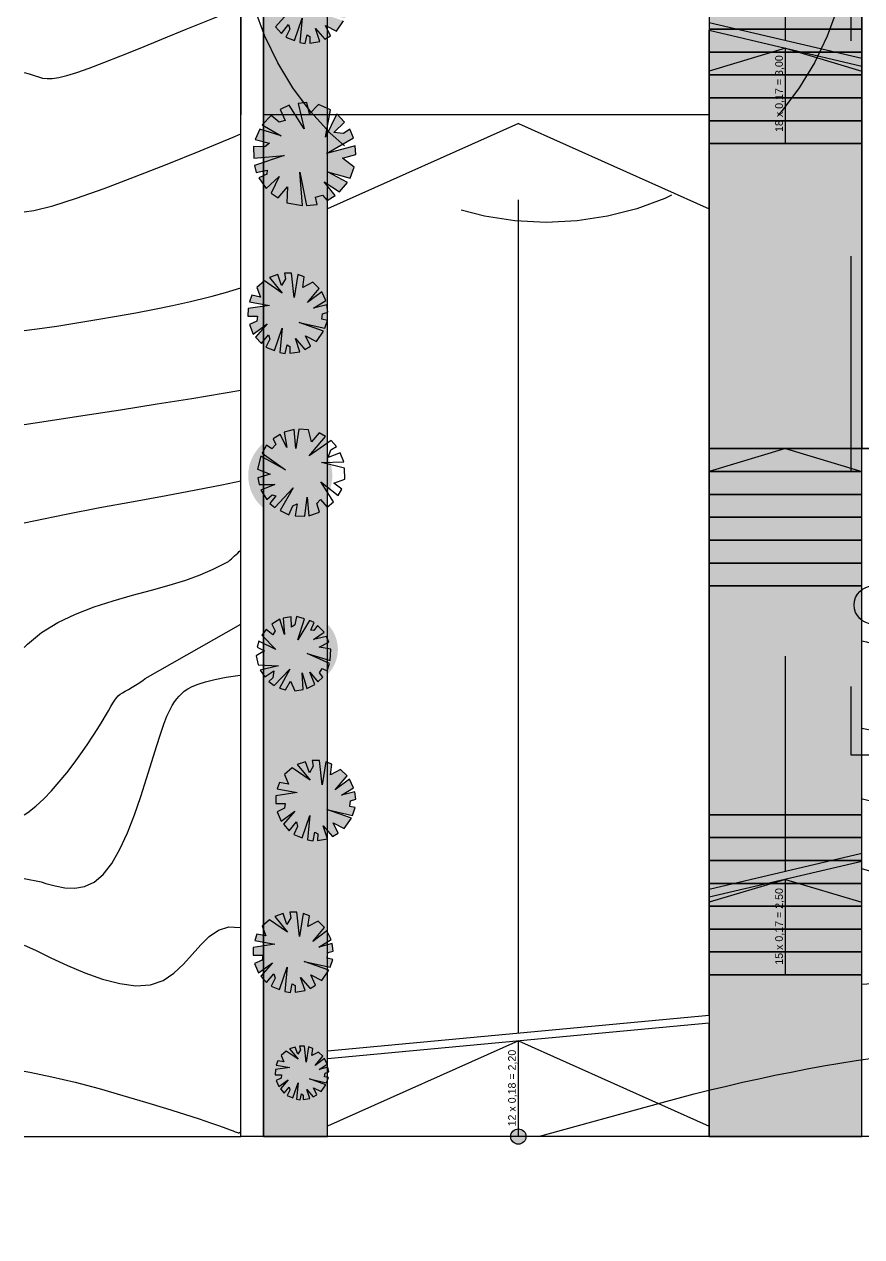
# Model space of a CAD drawing. Header units: centimetres. Extents: x -4381 to 5639, y -3920 to 4826.
# Drawn here: x 1 to 11.98, y 46.06 to 61.96 of the extents above; entities that cross this region are included whole.
import ezdxf

# ---------------------------------------------------------------- set-up
doc = ezdxf.new("R2010")
doc.units = ezdxf.units.CM
doc.header["$MEASUREMENT"] = 0
doc.linetypes.add('Dashed', pattern=[0.564444, 0.282222, -0.282222])
doc.linetypes.add('Tirets', pattern=[0.458611, 0.282222, -0.176389])
for name, color, linetype, lineweight in [('0- COURBES DE NIVEAU_Pen_No__2', 8, 'Continuous', 5), ('00-TREES_Pen_No__1', 7, 'Continuous', 5), ('0_Pen_No__1', 7, 'Continuous', 5), ('0_Pen_No__7', 7, 'Continuous', 5), ('Dalles_Pen_No__1', 7, 'Continuous', 5), ('FILES_Pen_No__2', 8, 'Continuous', 5), ('Structural - Combined_Pen_No__1', 7, 'Continuous', 5), ('Voile ha', 200, 'Continuous', 30)]:
    doc.layers.add(name, color=color, linetype=linetype, lineweight=lineweight)
for name, color, linetype, lineweight, true_color in [('00-TREES_Pen_No__169', 7, 'Continuous', 5, 0x68b353), ('00-TREES_Pen_No__183', 7, 'Continuous', 5, 0xcaedab), ('00-TREES_Pen_No__184', 7, 'Continuous', 5, 0xc5d295), ('00-TREES_Pen_No__185', 7, 'Continuous', 5, 0xbce39b), ('0_Pen_No__58', 7, 'Continuous', 5, 0xdf0000), ('Dalles_Pen_No__181', 7, 'Continuous', 5, 0xddeaa8), ('RECULS_Pen_No__58', 7, 'Continuous', 5, 0xdf0000), ('Structural - Combined_Pen_No__161', 7, 'Continuous', 5, 0x6a6a6a)]:
    doc.layers.add(name, color=color, linetype=linetype, lineweight=lineweight, true_color=true_color)
doc.layers.add('Dalles', color=7, linetype='Continuous')
doc.styles.add('GENERATED_STYLE_3', font='arial.ttf')

msp = doc.modelspace()

# ---------------------------------------------------------------- hatches: boundary and pattern name
at = {"layer": '00-TREES_Pen_No__169', "linetype": 'Continuous', "lineweight": 0, "ltscale": 10, "true_color": 0xd8ebd3}
msp.add_hatch(color=254, dxfattribs=at).paths.add_polyline_path([(4.86773, 52.30192), (4.77339, 52.30239), (4.78788, 52.22747), (4.73704, 52.1416), (4.68598, 52.28434), (4.57671, 52.24692), (4.74512, 52.04221), (4.51089, 52.20396), (4.4106, 52.11739), (4.46123, 51.99049), (4.34496, 52.01433), (4.31532, 51.92918), (4.57834, 51.88134), (4.29626, 51.83951), (4.29567, 51.73717), (4.42014, 51.7379), (4.41165, 51.67484), (4.31419, 51.62813), (4.36527, 51.50541), (4.54796, 51.63698), (4.39559, 51.46449), (4.47151, 51.37934), (4.56616, 51.49557), (4.5809, 51.43803), (4.53068, 51.33139), (4.6411, 51.28754), (4.74234, 51.58219), (4.71168, 51.2624), (4.78413, 51.24835), (4.8078, 51.36222), (4.84518, 51.34009), (4.8447, 51.2524), (4.97512, 51.27374), (4.91692, 51.44665), (5.04011, 51.30347), (5.1129, 51.34648), (5.04839, 51.48275), (5.19442, 51.40784), (5.28657, 51.54318), (4.96507, 51.65708), (5.30253, 51.57988), (5.33825, 51.68325), (5.26522, 51.69956), (5.27331, 51.7717), (5.34385, 51.79339), (5.33, 51.88986), (5.15647, 51.84539), (5.31577, 51.94492), (5.26147, 52.05783), (5.07618, 51.91831), (5.23006, 52.10124), (5.14512, 52.18384), (5.01271, 52.11512), (5.03283, 52.25436), (4.95024, 52.28537), (4.90297, 51.98337)])
at = {"layer": '00-TREES_Pen_No__183', "linetype": 'Continuous', "lineweight": 0, "ltscale": 10, "true_color": 0xd8eaa8}
for points in [[(4.50388, 58.6906), (4.40954, 58.69107), (4.42403, 58.61615), (4.37319, 58.53029), (4.32213, 58.67302), (4.21286, 58.6356), (4.38127, 58.43089), (4.14704, 58.59265), (4.04674, 58.50607), (4.09738, 58.37917), (3.98111, 58.40301), (3.95147, 58.31787), (4.21449, 58.27003), (3.93241, 58.22819), (3.93182, 58.12585), (4.05629, 58.12658), (4.0478, 58.06353), (3.95034, 58.01681), (4.00142, 57.89409), (4.18411, 58.02566), (4.03174, 57.85317), (4.10766, 57.76803), (4.20231, 57.88425), (4.21705, 57.82671), (4.16683, 57.72007), (4.27725, 57.67623), (4.37849, 57.97087), (4.34783, 57.65109), (4.42028, 57.63704), (4.44395, 57.75091), (4.48133, 57.72878), (4.48085, 57.64108), (4.61127, 57.66242), (4.55307, 57.83534), (4.67626, 57.69215), (4.74905, 57.73517), (4.68454, 57.87144), (4.83056, 57.79652), (4.92271, 57.93186), (4.60122, 58.04577), (4.93868, 57.96856), (4.9744, 58.07193), (4.90137, 58.08825), (4.90946, 58.16038), (4.98, 58.18208), (4.96615, 58.27854), (4.79261, 58.23408), (4.95192, 58.3336), (4.89762, 58.44652), (4.71233, 58.307), (4.86621, 58.48992), (4.78127, 58.57252), (4.64885, 58.50381), (4.66898, 58.64304), (4.58639, 58.67406), (4.53912, 58.37205)], [(4.57277, 50.3119), (4.47843, 50.31237), (4.49292, 50.23744), (4.44209, 50.15158), (4.39102, 50.29432), (4.28175, 50.2569), (4.45016, 50.05219), (4.21593, 50.21394), (4.11564, 50.12737), (4.16627, 50.00047), (4.05, 50.02431), (4.02036, 49.93916), (4.28338, 49.89132), (4.00131, 49.84949), (4.00071, 49.74715), (4.12518, 49.74788), (4.1167, 49.68482), (4.01923, 49.63811), (4.07031, 49.51539), (4.253, 49.64696), (4.10063, 49.47447), (4.17655, 49.38932), (4.2712, 49.50555), (4.28595, 49.44801), (4.23573, 49.34137), (4.34614, 49.29752), (4.44738, 49.59217), (4.41672, 49.27238), (4.48917, 49.25833), (4.51284, 49.3722), (4.55022, 49.35007), (4.54974, 49.26238), (4.68016, 49.28372), (4.62196, 49.45663), (4.74515, 49.31345), (4.81794, 49.35646), (4.75343, 49.49273), (4.89946, 49.41782), (4.99161, 49.55316), (4.67011, 49.66706), (5.00757, 49.58986), (5.04329, 49.69323), (4.97026, 49.70954), (4.97835, 49.78168), (5.04889, 49.80337), (5.03504, 49.89984), (4.86151, 49.85537), (5.02081, 49.9549), (4.96652, 50.06781), (4.78122, 49.92829), (4.9351, 50.11122), (4.85016, 50.19382), (4.71775, 50.1251), (4.73788, 50.26433), (4.65528, 50.29535), (4.60801, 49.99335)]]:
    msp.add_hatch(color=61, dxfattribs=at).paths.add_polyline_path(points)
at = {"layer": '00-TREES_Pen_No__183', "linetype": 'Continuous', "lineweight": 0, "ltscale": 10, "true_color": 0xceecaa}
msp.add_hatch(color=71, dxfattribs=at).paths.add_polyline_path([(4.20908, 53.57989, 1), (5.07496, 53.93682, 1)])
at = {"layer": '00-TREES_Pen_No__184', "linetype": 'Continuous', "lineweight": 0, "ltscale": 10, "true_color": 0xbede99}
for points in [[(5.31396, 60.4678), (5.26492, 60.57832), (5.18495, 60.522), (5.05785, 60.53629), (5.19786, 60.67102), (5.09667, 60.77909), (4.9459, 60.47459), (5.01185, 60.83344), (4.85791, 60.90518), (4.73618, 60.77927), (4.70292, 60.92772), (4.58781, 60.91761), (4.67016, 60.58499), (4.47296, 60.89274), (4.35301, 60.83963), (4.4193, 60.6945), (4.34113, 60.67127), (4.23528, 60.76065), (4.11867, 60.63642), (4.36853, 60.49202), (4.08677, 60.57946), (4.02715, 60.44594), (4.21278, 60.3964), (4.15327, 60.34891), (4.0022, 60.35156), (4.009, 60.19942), (4.40667, 60.23599), (4.01672, 60.1037), (4.03839, 60.01162), (4.18394, 60.04381), (4.17773, 59.98849), (4.07496, 59.94294), (4.16847, 59.8017), (4.34001, 59.96064), (4.2374, 59.74135), (4.32595, 59.67888), (4.45134, 59.82593), (4.44053, 59.61584), (4.64719, 59.57927), (4.61132, 60.01499), (4.69849, 59.57991), (4.83811, 59.59249), (4.81879, 59.68644), (4.90736, 59.71491), (4.96981, 59.64386), (5.0753, 59.71076), (4.93209, 59.89025), (5.13218, 59.75634), (5.23564, 59.87918), (4.97512, 60.02244), (5.26986, 59.93872), (5.32176, 60.08144), (5.17182, 60.20011), (5.34517, 60.24978), (5.338, 60.36264), (4.9601, 60.25913)], [(4.67157, 48.5561), (4.60863, 48.55641), (4.6183, 48.50643), (4.58438, 48.44914), (4.55031, 48.54437), (4.4774, 48.5194), (4.58977, 48.38282), (4.43349, 48.49074), (4.36657, 48.43298), (4.40035, 48.34831), (4.32278, 48.36422), (4.303, 48.30741), (4.47849, 48.27549), (4.29029, 48.24758), (4.28989, 48.17929), (4.37294, 48.17978), (4.36727, 48.13771), (4.30224, 48.10654), (4.33633, 48.02466), (4.45822, 48.11244), (4.35656, 47.99736), (4.40721, 47.94055), (4.47036, 48.01809), (4.4802, 47.9797), (4.44669, 47.90855), (4.52037, 47.8793), (4.58791, 48.07589), (4.56746, 47.86252), (4.6158, 47.85315), (4.63159, 47.92913), (4.65653, 47.91436), (4.65621, 47.85585), (4.74323, 47.87009), (4.7044, 47.98546), (4.78659, 47.88993), (4.83516, 47.91862), (4.79211, 48.00954), (4.88954, 47.95956), (4.95103, 48.04986), (4.73652, 48.12586), (4.96168, 48.07435), (4.98551, 48.14332), (4.93678, 48.1542), (4.94218, 48.20233), (4.98925, 48.21681), (4.98001, 48.28117), (4.86422, 48.2515), (4.97051, 48.31791), (4.93429, 48.39324), (4.81065, 48.30016), (4.91333, 48.42221), (4.85665, 48.47732), (4.7683, 48.43147), (4.78173, 48.52437), (4.72663, 48.54506), (4.69509, 48.34356)]]:
    msp.add_hatch(color=71, dxfattribs=at).paths.add_polyline_path(points)
at = {"layer": '00-TREES_Pen_No__185', "linetype": 'Continuous', "lineweight": 0, "ltscale": 10, "true_color": 0x8daa74}
msp.add_hatch(color=73, dxfattribs=at).paths.add_polyline_path([(4.76625, 62.75741), (4.67192, 62.75788), (4.6864, 62.68296), (4.63557, 62.59709), (4.5845, 62.73983), (4.47523, 62.70241), (4.64364, 62.4977), (4.40942, 62.65945), (4.30912, 62.57288), (4.35975, 62.44598), (4.24348, 62.46982), (4.21384, 62.38467), (4.47686, 62.33683), (4.19479, 62.295), (4.19419, 62.19266), (4.31866, 62.19339), (4.31018, 62.13033), (4.21271, 62.08362), (4.26379, 61.9609), (4.44648, 62.09247), (4.29411, 61.91998), (4.37003, 61.83483), (4.46468, 61.95106), (4.47943, 61.89352), (4.42921, 61.78688), (4.53963, 61.74303), (4.64086, 62.03768), (4.61021, 61.71789), (4.68265, 61.70384), (4.70632, 61.81771), (4.7437, 61.79558), (4.74322, 61.70789), (4.87364, 61.72923), (4.81544, 61.90214), (4.93863, 61.75896), (5.01142, 61.80197), (4.94691, 61.93824), (5.09294, 61.86333), (5.18509, 61.99867), (4.86359, 62.11257), (5.20105, 62.03537), (5.23677, 62.13874), (5.16374, 62.15505), (5.17183, 62.22719), (5.24237, 62.24888), (5.22852, 62.34535), (5.05499, 62.30088), (5.2143, 62.40041), (5.16, 62.51332), (4.9747, 62.3738), (5.12858, 62.55673), (5.04364, 62.63933), (4.91123, 62.57061), (4.93136, 62.70985), (4.84876, 62.74086), (4.80149, 62.43886)])
at = {"layer": '00-TREES_Pen_No__185', "linetype": 'Continuous', "lineweight": 0, "ltscale": 10, "true_color": 0xcce9b3}
msp.add_hatch(color=254, dxfattribs=at).paths.add_polyline_path([(5.02821, 56.13882, 1), (3.94416, 55.93421, 1)])
at = {"layer": 'Dalles', "linetype": 'Continuous', "lineweight": 5, "ltscale": 10}
for points in [[(11.97512, 62.19063), (9.97512, 62.19063), (9.97512, 61.89063), (11.97512, 61.89063)], [(11.97512, 61.89063), (9.97512, 61.89063), (9.97512, 61.59063), (11.97512, 61.59063)], [(11.97512, 61.59063), (9.97512, 61.59063), (9.97512, 61.29063), (11.97512, 61.29063)], [(11.97512, 61.29063), (9.97512, 61.29063), (9.97512, 60.99063), (11.97512, 60.99063)], [(11.97512, 60.99063), (9.97512, 60.99063), (9.97512, 60.69063), (11.97512, 60.69063)], [(11.97512, 60.69063), (9.97512, 60.69063), (9.97512, 60.39063), (11.97512, 60.39063)], [(11.97512, 60.39063), (9.97512, 60.39063), (9.97512, 56.39063), (11.97512, 56.39063)], [(11.97512, 56.39063), (9.97512, 56.39063), (9.97512, 56.09063), (11.97512, 56.09063)], [(11.97512, 56.09063), (9.97512, 56.09063), (9.97512, 55.79063), (11.97512, 55.79063)], [(11.97512, 55.79063), (9.97512, 55.79063), (9.97512, 55.49063), (11.97512, 55.49063)], [(11.97512, 55.49063), (9.97512, 55.49063), (9.97512, 55.19063), (11.97512, 55.19063)], [(11.97512, 55.19063), (9.97512, 55.19063), (9.97512, 54.89063), (11.97512, 54.89063)], [(11.97512, 54.89063), (9.97512, 54.89063), (9.97512, 54.59063), (11.97512, 54.59063)], [(11.97512, 54.59063), (9.97512, 54.59063), (9.97512, 51.59063), (11.97512, 51.59063)], [(11.97512, 51.59063), (9.97512, 51.59063), (9.97512, 51.29063), (11.97512, 51.29063)], [(11.97512, 51.29063), (9.97512, 51.29063), (9.97512, 50.99063), (11.97512, 50.99063)], [(11.97512, 50.99063), (9.97512, 50.99063), (9.97512, 50.69063), (11.97512, 50.69063)], [(11.97512, 50.69063), (9.97512, 50.69063), (9.97512, 50.39063), (11.97512, 50.39063)], [(11.97512, 50.39063), (9.97512, 50.39063), (9.97512, 50.09063), (11.97512, 50.09063)], [(11.97512, 50.09063), (9.97512, 50.09063), (9.97512, 49.79063), (11.97512, 49.79063)], [(11.97512, 49.79063), (9.97512, 49.79063), (9.97512, 49.49063), (11.97512, 49.49063)], [(11.97512, 49.49063), (9.97512, 49.49063), (9.97512, 47.36962), (11.97512, 47.36962)]]:
    msp.add_hatch(color=8, dxfattribs=at).paths.add_polyline_path(points)
at = {"layer": 'Dalles_Pen_No__181', "linetype": 'Continuous', "lineweight": 0, "ltscale": 10, "true_color": 0x6e7554}
msp.add_hatch(color=67, dxfattribs=at).paths.add_polyline_path([(4.97512, 65.49063), (4.13512, 65.49063), (4.13512, 47.36962), (4.97512, 47.36962)])
at = {"layer": 'Structural - Combined_Pen_No__161', "linetype": 'Continuous', "ltscale": 10}
msp.add_hatch(color=256, dxfattribs=at).paths.add_polyline_path([(7.47512, 47.46962, 1), (7.47512, 47.26962, 1)])

# ---------------------------------------------------------------- linework, layer by layer
at = {"layer": '0- COURBES DE NIVEAU_Pen_No__2', "linetype": 'Continuous', "ltscale": 10, "flags": 128}
for points in [[(1, 61.3217), (1.06256, 61.30555), (1.12832, 61.28446), (1.18556, 61.26536), (1.24039, 61.25061), (1.29889, 61.24257), (1.36715, 61.24358), (1.45126, 61.256), (1.55732, 61.28219), (1.69052, 61.32402), (1.85249, 61.38154), (2.04397, 61.45432), (2.26569, 61.54194), (2.51841, 61.64395), (2.80284, 61.75994), (3.11973, 61.88948), (3.46981, 62.03213), (3.83818, 62.18126)], [(1, 59.49616), (1.12372, 59.5151), (1.37235, 59.5767), (1.68294, 59.67404), (2.04554, 59.80203), (2.44622, 59.95346), (2.87108, 60.1211), (3.30621, 60.29772), (3.73767, 60.4761), (3.83821, 60.5181)], [(1, 57.93963), (1.17066, 57.96162), (1.42519, 57.99848), (1.68711, 58.03956), (1.95083, 58.08337), (2.21076, 58.1284), (2.46249, 58.17363), (2.7065, 58.21982), (2.94443, 58.26821), (3.17797, 58.32004), (3.40877, 58.37655), (3.4606, 58.39063)], [(3.4606, 58.39063), (3.63849, 58.43896), (3.83824, 58.49928)], [(1, 56.70683), (1.28815, 56.75019), (1.76941, 56.82421), (2.25913, 56.90086), (2.73994, 56.97727), (3.19443, 57.05056), (3.60521, 57.11787), (3.83825, 57.15693)], [(1, 55.41634), (1.12622, 55.44506), (1.55012, 55.53236), (1.9914, 55.6174), (2.43306, 55.69921), (2.85811, 55.77683), (3.24953, 55.84929), (3.59034, 55.91565), (3.83827, 55.96881)], [(1, 51.58951), (1.04686, 51.61915), (1.15257, 51.70198), (1.25556, 51.79708), (1.35811, 51.90391), (1.45957, 52.01976), (1.5585, 52.14139), (1.65351, 52.26555), (1.74316, 52.38902), (1.82605, 52.50854), (1.90076, 52.62088), (1.96587, 52.72279), (2.02047, 52.81177), (2.0657, 52.88824), (2.1032, 52.95333), (2.13461, 53.00821), (2.16159, 53.05402), (2.18576, 53.09191), (2.20879, 53.12303), (2.2323, 53.14852), (2.25796, 53.16979), (2.28746, 53.18925), (2.32248, 53.20956), (2.36474, 53.23338), (2.41592, 53.26337), (2.47773, 53.3022), (2.55187, 53.35252), (2.58249, 53.37492), (3.8383, 54.09043)], [(1.21957, 50.70844), (1.28192, 50.68991), (1.40566, 50.65676), (1.53288, 50.63372), (1.66146, 50.62894), (1.78927, 50.65055), (1.9142, 50.70672), (2.03411, 50.80558), (2.14721, 50.95211), (2.25309, 51.13857), (2.35164, 51.35403), (2.44276, 51.58759), (2.52635, 51.82832), (2.60234, 52.06531), (2.67061, 52.28764), (2.73107, 52.4844), (2.78383, 52.64724), (2.82985, 52.77811), (2.87027, 52.88151), (2.90624, 52.96196), (2.93893, 53.02397), (2.96948, 53.07205), (2.99906, 53.11073), (3.0288, 53.14451), (3.06034, 53.17714), (3.09711, 53.20938), (3.14304, 53.2412), (3.20203, 53.27258), (3.27801, 53.30351), (3.37487, 53.33397), (3.49655, 53.36394), (3.64694, 53.3934), (3.82738, 53.42209), (3.83831, 53.42353)], [(1, 50.75192), (1.21957, 50.70844)], [(1, 49.88178), (1.14517, 49.81275), (1.34656, 49.71591), (1.56565, 49.61485), (1.79469, 49.5185), (2.02592, 49.43581), (2.25159, 49.37571), (2.46395, 49.34714), (2.65524, 49.35904), (2.82001, 49.41672), (2.96206, 49.51088), (3.08749, 49.62861), (3.20241, 49.75699), (3.3129, 49.8831), (3.42508, 49.99401), (3.54505, 50.07681), (3.67891, 50.11856), (3.83129, 50.11033), (3.83836, 50.10819)], [(1, 48.22602), (1.07472, 48.21419), (1.36073, 48.15497), (1.66633, 48.08155), (1.98041, 47.99857), (2.29185, 47.91065), (2.58954, 47.82241), (2.86235, 47.73848), (3.09917, 47.66348), (3.29165, 47.60103), (3.44251, 47.55074), (3.55724, 47.51123), (3.64134, 47.48109), (3.70029, 47.45894), (3.73958, 47.44338), (3.76472, 47.43302), (3.78118, 47.42648), (3.79362, 47.42251), (3.80332, 47.42052), (3.81074, 47.42009), (3.81632, 47.42076), (3.8205, 47.42212), (3.82373, 47.42372), (3.82647, 47.42513), (3.82915, 47.42592), (3.83298, 47.42602), (3.8384, 47.42652)]]:
    msp.add_lwpolyline(points, dxfattribs=at)
for points in [[(11.97512, 53.87078), (12.03574, 53.85773), (12.29762, 53.77941), (12.55715, 53.67062), (12.81398, 53.5354), (13.0679, 53.38104), (13.31868, 53.21479), (13.56612, 53.04393), (13.81001, 52.87573), (14.05013, 52.71746), (14.28626, 52.57639), (14.42559, 52.50553, 0.07262499), (16.63296, 52.0759, 0.18427111), (28.72622, 55.43402)], [(1, 53.78528), (1.04124, 53.8271), (1.22736, 53.97922), (1.43833, 54.10985), (1.66968, 54.22064), (1.9148, 54.31511), (2.16706, 54.39679), (2.41985, 54.46923), (2.66654, 54.53594), (2.90053, 54.60046), (3.11519, 54.66633), (3.3057, 54.73618), (3.47444, 54.80917), (3.62558, 54.88354), (3.67515, 54.91018, -0.00154288), (3.83829, 55.05909)], [(11.97512, 52.72506), (12.0874, 52.70561), (12.37923, 52.62443), (12.64307, 52.52434), (12.88571, 52.41103), (13.11394, 52.29019), (13.33455, 52.1675), (13.55433, 52.04867), (13.70271, 51.97682, 0.0804219), (15.01939, 51.63218, 0.17045079), (28.55097, 54.31086)], [(7.73983, 47.36962), (9.36129, 47.8165, -0.07609027), (16.21922, 48.63377, 0.12023297), (28.94237, 51.33132), (29.21712, 51.33955), (29.50239, 51.35251), (29.77106, 51.36931), (30.02349, 51.38951), (30.26005, 51.41267), (30.48112, 51.43834), (30.68705, 51.46608), (30.87823, 51.49546), (31.05501, 51.52603), (44.78222, 54.16275)], [(11.97512, 51.79813), (11.98358, 51.79686), (12.17492, 51.74888), (12.3516, 51.68815), (12.52102, 51.61777), (12.69057, 51.54087), (12.86763, 51.46059), (12.94977, 51.42612, 0.19568112), (28.53934, 53.49586)], [(11.97512, 50.88471), (12.00203, 50.87817), (12.07832, 50.85475), (12.14052, 50.83423, 0.18488849), (28.6121, 52.75515)], [(11.97512, 49.3675, -0.03085205), (16.21155, 49.41059, 0.14304357), (28.76033, 52.03902)]]:
    msp.add_lwpolyline(points, format="xyb", dxfattribs=at)
at = {"layer": '00-TREES_Pen_No__1', "linetype": 'Continuous', "ltscale": 10}
for p, q in [((4.44648, 62.09247), (4.29411, 61.91998)), ((4.53963, 61.74303), (4.64086, 62.03768)), ((4.64086, 62.03768), (4.61021, 61.71789)), ((4.29411, 61.91998), (4.37003, 61.83483)), ((4.37003, 61.83483), (4.46468, 61.95106)), ((4.47943, 61.89352), (4.42921, 61.78688)), ((4.46468, 61.95106), (4.47943, 61.89352)), ((4.87364, 61.72923), (4.81545, 61.90214)), ((4.81545, 61.90214), (4.93863, 61.75896)), ((5.01142, 61.80197), (4.94691, 61.93824)), ((4.94691, 61.93824), (5.09294, 61.86333)), ((5.09294, 61.86333), (5.18509, 61.99867)), ((4.42921, 61.78688), (4.53963, 61.74303)), ((4.61021, 61.71789), (4.68265, 61.70384)), ((4.68265, 61.70384), (4.70632, 61.81771)), ((4.70632, 61.81771), (4.7437, 61.79558)), ((4.7437, 61.79558), (4.74322, 61.70789)), ((4.74322, 61.70789), (4.87364, 61.72923)), ((4.93863, 61.75896), (5.01142, 61.80197)), ((4.70292, 60.92772), (4.58781, 60.91761)), ((4.58781, 60.91761), (4.67016, 60.58498)), ((4.73618, 60.77927), (4.70292, 60.92772)), ((4.85791, 60.90518), (4.73618, 60.77927)), ((5.01185, 60.83344), (4.85791, 60.90518)), ((4.23528, 60.76065), (4.11867, 60.63642)), ((4.34113, 60.67127), (4.23528, 60.76065)), ((4.47296, 60.89274), (4.35301, 60.83962)), ((4.35301, 60.83962), (4.4193, 60.6945)), ((4.67016, 60.58498), (4.47296, 60.89274)), ((4.9459, 60.47459), (5.01185, 60.83344)), ((5.09667, 60.77909), (4.9459, 60.47459)), ((5.19786, 60.67102), (5.09667, 60.77909)), ((4.08677, 60.57946), (4.02715, 60.44594)), ((4.36853, 60.49202), (4.08677, 60.57946)), ((4.11867, 60.63642), (4.36853, 60.49202)), ((4.4193, 60.6945), (4.34113, 60.67127)), ((5.05785, 60.53629), (5.19786, 60.67102)), ((5.26492, 60.57832), (5.18495, 60.522)), ((5.31396, 60.4678), (5.26492, 60.57832)), ((4.02715, 60.44594), (4.21278, 60.3964)), ((4.9601, 60.25913), (5.31396, 60.4678)), ((5.18495, 60.522), (5.05785, 60.53629)), ((4.15327, 60.34891), (4.0022, 60.35156)), ((4.0022, 60.35156), (4.009, 60.19942)), ((4.21278, 60.3964), (4.15327, 60.34891)), ((5.338, 60.36264), (4.9601, 60.25913)), ((5.34517, 60.24978), (5.338, 60.36264)), ((4.009, 60.19942), (4.40667, 60.23599)), ((4.40667, 60.23599), (4.01672, 60.1037)), ((4.01672, 60.1037), (4.03839, 60.01162)), ((5.17182, 60.20011), (5.34517, 60.24978)), ((5.32176, 60.08144), (5.17182, 60.20011)), ((4.03839, 60.01162), (4.18394, 60.04381)), ((4.17773, 59.98849), (4.07496, 59.94294)), ((4.07496, 59.94294), (4.16847, 59.8017)), ((4.16847, 59.8017), (4.34001, 59.96064)), ((4.18394, 60.04381), (4.17773, 59.98849)), ((4.34001, 59.96064), (4.2374, 59.74135)), ((4.64719, 59.57927), (4.61132, 60.01499)), ((4.61132, 60.01499), (4.69849, 59.57991)), ((5.23564, 59.87918), (4.97512, 60.02244)), ((4.97512, 60.02244), (5.26986, 59.93872)), ((5.26986, 59.93872), (5.32176, 60.08144)), ((4.32595, 59.67888), (4.45134, 59.82593)), ((4.45134, 59.82593), (4.44053, 59.61584)), ((5.0753, 59.71076), (4.93209, 59.89025)), ((4.93209, 59.89025), (5.13218, 59.75634)), ((5.13218, 59.75634), (5.23564, 59.87918)), ((4.2374, 59.74135), (4.32595, 59.67888)), ((4.81879, 59.68644), (4.90736, 59.71491)), ((4.83811, 59.59249), (4.81879, 59.68644)), ((4.90736, 59.71491), (4.96981, 59.64386)), ((4.96981, 59.64386), (5.0753, 59.71076)), ((4.44053, 59.61584), (4.64719, 59.57927)), ((4.69849, 59.57991), (4.83811, 59.59249)), ((4.32212, 58.67302), (4.21286, 58.6356)), ((4.37319, 58.53029), (4.32212, 58.67302)), ((4.50388, 58.6906), (4.40954, 58.69107)), ((4.40954, 58.69107), (4.42403, 58.61615)), ((4.53912, 58.37205), (4.50388, 58.6906)), ((4.58639, 58.67406), (4.53912, 58.37205)), ((4.66898, 58.64304), (4.58639, 58.67406)), ((4.14704, 58.59265), (4.04674, 58.50607)), ((4.38127, 58.43089), (4.14704, 58.59265)), ((4.21286, 58.6356), (4.38127, 58.43089)), ((4.42403, 58.61615), (4.37319, 58.53029)), ((4.64885, 58.50381), (4.66898, 58.64304)), ((4.78127, 58.57252), (4.64885, 58.50381)), ((4.86621, 58.48992), (4.78127, 58.57252)), ((3.98111, 58.40301), (3.95147, 58.31787)), ((4.09738, 58.37917), (3.98111, 58.40301)), ((4.04674, 58.50607), (4.09738, 58.37917)), ((4.71233, 58.307), (4.86621, 58.48992)), ((4.89762, 58.44652), (4.71233, 58.307)), ((4.95192, 58.3336), (4.89762, 58.44652)), ((3.93241, 58.22819), (3.93182, 58.12585)), ((4.21449, 58.27003), (3.93241, 58.22819)), ((3.95147, 58.31787), (4.21449, 58.27003)), ((4.79261, 58.23408), (4.95192, 58.3336)), ((4.96615, 58.27854), (4.79261, 58.23408)), ((4.98, 58.18208), (4.96615, 58.27854)), ((3.93182, 58.12585), (4.05629, 58.12658)), ((4.0478, 58.06353), (3.95034, 58.01681)), ((4.05629, 58.12658), (4.0478, 58.06353)), ((4.92271, 57.93186), (4.60122, 58.04577)), ((4.60122, 58.04577), (4.93868, 57.96856)), ((4.90137, 58.08825), (4.90946, 58.16038)), ((4.9744, 58.07193), (4.90137, 58.08825)), ((4.90946, 58.16038), (4.98, 58.18208)), ((4.93868, 57.96856), (4.9744, 58.07193)), ((3.95034, 58.01681), (4.00142, 57.89409)), ((4.00142, 57.89409), (4.18411, 58.02566)), ((4.18411, 58.02566), (4.03174, 57.85317)), ((4.10766, 57.76803), (4.20231, 57.88425)), ((4.20231, 57.88425), (4.21705, 57.82671)), ((4.27725, 57.67623), (4.37849, 57.97087)), ((4.37849, 57.97087), (4.34783, 57.65109)), ((4.83056, 57.79652), (4.92271, 57.93186)), ((4.03174, 57.85317), (4.10766, 57.76803)), ((4.21705, 57.82671), (4.16683, 57.72007)), ((4.16683, 57.72007), (4.27725, 57.67623)), ((4.42028, 57.63704), (4.44395, 57.75091)), ((4.44395, 57.75091), (4.48133, 57.72878)), ((4.48133, 57.72878), (4.48085, 57.64108)), ((4.61127, 57.66242), (4.55307, 57.83534)), ((4.55307, 57.83534), (4.67626, 57.69215)), ((4.67626, 57.69215), (4.74905, 57.73517)), ((4.74905, 57.73517), (4.68454, 57.87144)), ((4.68454, 57.87144), (4.83056, 57.79652)), ((4.34783, 57.65109), (4.42028, 57.63704)), ((4.48085, 57.64108), (4.61127, 57.66242)), ((4.51089, 52.20396), (4.4106, 52.11739)), ((4.74512, 52.04221), (4.51089, 52.20396)), ((4.68598, 52.28434), (4.57671, 52.24692)), ((4.57671, 52.24692), (4.74512, 52.04221)), ((4.73704, 52.1416), (4.68598, 52.28434)), ((4.78788, 52.22747), (4.73704, 52.1416)), ((4.86773, 52.30192), (4.77339, 52.30239)), ((4.77339, 52.30239), (4.78788, 52.22747)), ((4.90297, 51.98337), (4.86773, 52.30192)), ((4.95024, 52.28537), (4.90297, 51.98337)), ((5.03283, 52.25436), (4.95024, 52.28537)), ((5.01271, 52.11512), (5.03283, 52.25436)), ((5.14512, 52.18384), (5.01271, 52.11512)), ((5.23006, 52.10124), (5.14512, 52.18384)), ((4.34496, 52.01433), (4.31532, 51.92918)), ((4.46123, 51.99049), (4.34496, 52.01433)), ((4.4106, 52.11739), (4.46123, 51.99049)), ((5.07618, 51.91831), (5.23006, 52.10124)), ((5.26147, 52.05783), (5.07618, 51.91831)), ((5.31577, 51.94492), (5.26147, 52.05783)), ((4.29626, 51.83951), (4.29567, 51.73717)), ((4.57834, 51.88134), (4.29626, 51.83951)), ((4.31532, 51.92918), (4.57834, 51.88134)), ((5.15647, 51.84539), (5.31577, 51.94492)), ((5.33, 51.88986), (5.15647, 51.84539)), ((5.34385, 51.79339), (5.33, 51.88986)), ((4.29567, 51.73717), (4.42014, 51.7379)), ((4.41165, 51.67484), (4.31419, 51.62813)), ((4.42014, 51.7379), (4.41165, 51.67484)), ((5.26522, 51.69957), (5.27331, 51.7717)), ((5.33825, 51.68325), (5.26522, 51.69957)), ((5.27331, 51.7717), (5.34385, 51.79339)), ((5.30253, 51.57988), (5.33825, 51.68325)), ((4.31419, 51.62813), (4.36527, 51.50541)), ((4.36527, 51.50541), (4.54796, 51.63698)), ((4.54796, 51.63698), (4.39559, 51.46449)), ((4.6411, 51.28754), (4.74234, 51.58219)), ((4.74234, 51.58219), (4.71168, 51.2624)), ((5.28657, 51.54318), (4.96507, 51.65708)), ((4.96507, 51.65708), (5.30253, 51.57988)), ((5.19442, 51.40784), (5.28657, 51.54318)), ((4.39559, 51.46449), (4.47151, 51.37934)), ((4.47151, 51.37934), (4.56616, 51.49557)), ((4.5809, 51.43803), (4.53068, 51.33139)), ((4.56616, 51.49557), (4.5809, 51.43803)), ((4.78413, 51.24835), (4.8078, 51.36222)), ((4.8078, 51.36222), (4.84518, 51.34009)), ((4.97512, 51.27374), (4.91692, 51.44665)), ((4.91692, 51.44665), (5.04011, 51.30347)), ((5.1129, 51.34648), (5.04839, 51.48275)), ((5.04839, 51.48275), (5.19442, 51.40784)), ((4.53068, 51.33139), (4.6411, 51.28754)), ((4.71168, 51.2624), (4.78413, 51.24835)), ((4.84518, 51.34009), (4.8447, 51.2524)), ((4.8447, 51.2524), (4.97512, 51.27374)), ((5.04011, 51.30347), (5.1129, 51.34648)), ((4.39102, 50.29432), (4.28175, 50.2569)), ((4.28175, 50.2569), (4.45016, 50.05219)), ((4.44209, 50.15158), (4.39102, 50.29432)), ((4.57277, 50.3119), (4.47844, 50.31237)), ((4.47844, 50.31237), (4.49292, 50.23744)), ((4.60801, 49.99335), (4.57277, 50.3119)), ((4.65528, 50.29535), (4.60801, 49.99335)), ((4.73788, 50.26433), (4.65528, 50.29535)), ((4.71775, 50.1251), (4.73788, 50.26433)), ((4.21593, 50.21394), (4.11564, 50.12737)), ((4.11564, 50.12737), (4.16627, 50.00047)), ((4.45016, 50.05219), (4.21593, 50.21394)), ((4.49292, 50.23744), (4.44209, 50.15158)), ((4.85016, 50.19382), (4.71775, 50.1251)), ((4.78122, 49.92829), (4.9351, 50.11122)), ((4.9351, 50.11122), (4.85016, 50.19382)), ((4.05, 50.02431), (4.02036, 49.93916)), ((4.02036, 49.93916), (4.28338, 49.89132)), ((4.16627, 50.00047), (4.05, 50.02431)), ((4.96652, 50.06781), (4.78122, 49.92829)), ((4.86151, 49.85537), (5.02081, 49.9549)), ((5.02081, 49.9549), (4.96652, 50.06781)), ((4.00131, 49.84949), (4.00071, 49.74715)), ((4.28338, 49.89132), (4.00131, 49.84949)), ((5.03504, 49.89984), (4.86151, 49.85537)), ((4.97026, 49.70954), (4.97835, 49.78168)), ((4.97835, 49.78168), (5.04889, 49.80337)), ((5.04889, 49.80337), (5.03504, 49.89984)), ((4.00071, 49.74715), (4.12518, 49.74788)), ((4.11669, 49.68482), (4.01923, 49.63811)), ((4.01923, 49.63811), (4.07031, 49.51539)), ((4.07031, 49.51539), (4.253, 49.64696)), ((4.253, 49.64696), (4.10063, 49.47447)), ((4.12518, 49.74788), (4.11669, 49.68482)), ((4.99161, 49.55316), (4.67011, 49.66706)), ((4.67011, 49.66706), (5.00757, 49.58986)), ((5.04329, 49.69323), (4.97026, 49.70954)), ((5.00757, 49.58986), (5.04329, 49.69323)), ((4.10063, 49.47447), (4.17655, 49.38932)), ((4.17655, 49.38932), (4.2712, 49.50555)), ((4.2712, 49.50555), (4.28595, 49.44801)), ((4.34614, 49.29752), (4.44738, 49.59217)), ((4.44738, 49.59217), (4.41672, 49.27238)), ((4.68016, 49.28372), (4.62196, 49.45663)), ((4.62196, 49.45663), (4.74515, 49.31345)), ((4.81794, 49.35646), (4.75343, 49.49273)), ((4.75343, 49.49273), (4.89946, 49.41782)), ((4.89946, 49.41782), (4.99161, 49.55316)), ((4.28595, 49.44801), (4.23573, 49.34137)), ((4.23573, 49.34137), (4.34614, 49.29752)), ((4.48917, 49.25833), (4.51284, 49.3722)), ((4.51284, 49.3722), (4.55022, 49.35007)), ((4.55022, 49.35007), (4.54974, 49.26238)), ((4.74515, 49.31345), (4.81794, 49.35646)), ((4.41672, 49.27238), (4.48917, 49.25833)), ((4.54974, 49.26238), (4.68016, 49.28372)), ((4.55031, 48.54437), (4.4774, 48.5194)), ((4.4774, 48.5194), (4.58977, 48.38282)), ((4.58438, 48.44914), (4.55031, 48.54437)), ((4.6183, 48.50642), (4.58438, 48.44914)), ((4.67157, 48.5561), (4.60863, 48.55641)), ((4.60863, 48.55641), (4.6183, 48.50642)), ((4.69509, 48.34356), (4.67157, 48.5561)), ((4.72663, 48.54506), (4.69509, 48.34356)), ((4.78173, 48.52437), (4.72663, 48.54506)), ((4.7683, 48.43147), (4.78173, 48.52437)), ((4.32278, 48.36422), (4.303, 48.30741)), ((4.40035, 48.34831), (4.32278, 48.36422)), ((4.43349, 48.49074), (4.36657, 48.43298)), ((4.36657, 48.43298), (4.40035, 48.34831)), ((4.58977, 48.38282), (4.43349, 48.49074)), ((4.85665, 48.47732), (4.7683, 48.43147)), ((4.81065, 48.30016), (4.91333, 48.42221)), ((4.93429, 48.39324), (4.81065, 48.30016)), ((4.91333, 48.42221), (4.85665, 48.47732)), ((4.97051, 48.3179), (4.93429, 48.39324)), ((4.29029, 48.24758), (4.28989, 48.17929)), ((4.28989, 48.17929), (4.37294, 48.17978)), ((4.47849, 48.27549), (4.29029, 48.24758)), ((4.303, 48.30741), (4.47849, 48.27549)), ((4.37294, 48.17978), (4.36727, 48.13771)), ((4.86422, 48.2515), (4.97051, 48.3179)), ((4.98001, 48.28117), (4.86422, 48.2515)), ((4.93678, 48.1542), (4.94218, 48.20233)), ((4.94218, 48.20233), (4.98925, 48.21681)), ((4.98925, 48.21681), (4.98001, 48.28117)), ((4.36727, 48.13771), (4.30224, 48.10654)), ((4.30224, 48.10654), (4.33633, 48.02466)), ((4.33633, 48.02466), (4.45822, 48.11244)), ((4.45822, 48.11244), (4.35656, 47.99736)), ((4.40721, 47.94055), (4.47036, 48.01809)), ((4.47036, 48.01809), (4.4802, 47.9797)), ((4.52037, 47.8793), (4.58791, 48.07589)), ((4.58791, 48.07589), (4.56746, 47.86252)), ((4.95103, 48.04986), (4.73652, 48.12586)), ((4.73652, 48.12586), (4.96168, 48.07435)), ((4.88954, 47.95956), (4.95103, 48.04986)), ((4.98551, 48.14332), (4.93678, 48.1542)), ((4.96168, 48.07435), (4.98551, 48.14332)), ((4.35656, 47.99736), (4.40721, 47.94055)), ((4.4802, 47.9797), (4.44669, 47.90855)), ((4.44669, 47.90855), (4.52037, 47.8793)), ((4.56746, 47.86252), (4.6158, 47.85315)), ((4.6158, 47.85315), (4.63159, 47.92913)), ((4.63159, 47.92913), (4.65653, 47.91436)), ((4.65653, 47.91436), (4.65621, 47.85585)), ((4.65621, 47.85585), (4.74323, 47.87009)), ((4.74323, 47.87009), (4.7044, 47.98546)), ((4.7044, 47.98546), (4.78659, 47.88993)), ((4.78659, 47.88993), (4.83516, 47.91862)), ((4.83516, 47.91862), (4.79211, 48.00954)), ((4.79211, 48.00954), (4.88954, 47.95956))]:
    msp.add_line(p, q, dxfattribs=at)
at = {"layer": '00-TREES_Pen_No__1', "linetype": 'Continuous', "ltscale": 10, "flags": 128}
for points in [[(4.52222, 55.87572), (4.35364, 55.581), (4.46893, 55.52207), (4.52018, 55.63986), (4.57791, 55.66914), (4.55074, 55.50806), (4.67506, 55.50708), (4.70683, 55.75588), (4.73038, 55.51166), (4.86762, 55.55803), (4.83583, 55.67145), (4.88138, 55.72372), (4.97025, 55.62124), (5.05365, 55.69529), (4.88516, 55.95642), (5.11341, 55.77537), (5.16185, 55.86085), (5.05874, 55.93895), (5.19909, 55.98869), (5.19791, 56.13308), (4.89705, 56.20867), (5.18579, 56.21787), (5.13789, 56.33428), (4.98427, 56.27351), (5.01806, 56.37687), (5.08984, 56.41886), (5.02165, 56.49579), (4.73538, 56.29568), (4.94878, 56.55149), (4.864, 56.59685), (4.76442, 56.48028), (4.72553, 56.63814), (4.59681, 56.64834), (4.55758, 56.3908), (4.53867, 56.64287), (4.40715, 56.60618), (4.44014, 56.40415), (4.35182, 56.57826), (4.26285, 56.52026), (4.29578, 56.44688), (4.24251, 56.38841), (4.17665, 56.4365), (4.11765, 56.33294), (4.42347, 56.11201), (4.09906, 56.29348), (4.05444, 56.12071), (4.22077, 56.05495), (4.06278, 56.00983), (4.07987, 55.91929), (4.28571, 55.9213), (4.10223, 55.84468), (4.1785, 55.72251), (4.24999, 55.78594), (4.29499, 55.77123), (4.21872, 55.66999), (4.28231, 55.62074)], [(4.58435, 53.88581), (4.67369, 54.15986), (4.56769, 54.18898), (4.54539, 54.08222), (4.50245, 54.04793), (4.49727, 54.18652), (4.39376, 54.16591), (4.41023, 53.9536), (4.34856, 54.15257), (4.24247, 54.09036), (4.28844, 54.00156), (4.25959, 53.95025), (4.16805, 54.02013), (4.11148, 53.94419), (4.29655, 53.75616), (4.0756, 53.86733), (4.05007, 53.78792), (4.14924, 53.74077), (4.04115, 53.67523), (4.06702, 53.5554), (4.33015, 53.54442), (4.09171, 53.48701), (4.15159, 53.3985), (4.26882, 53.47549), (4.25854, 53.38375), (4.20611, 53.33647), (4.27606, 53.28427), (4.47954, 53.49996), (4.34623, 53.25053), (4.42452, 53.22743), (4.48721, 53.3415), (4.54675, 53.21698), (4.65551, 53.23068), (4.64373, 53.45153), (4.7029, 53.24525), (4.80591, 53.29842), (4.74366, 53.46068), (4.84709, 53.33117), (4.91105, 53.39472), (4.87103, 53.45004), (4.90523, 53.50783), (4.96827, 53.4792), (4.99946, 53.57546), (4.70717, 53.70641), (5.00812, 53.61147), (5.01543, 53.76278), (4.86583, 53.78878), (4.98939, 53.85351), (4.95958, 53.92583), (4.78881, 53.88868), (4.92813, 53.984), (4.84367, 54.07241), (4.79517, 54.00736), (4.75523, 54.01183), (4.80118, 54.10914), (4.73983, 54.13912)]]:
    msp.add_lwpolyline(points, close=True, dxfattribs=at)
at = {"layer": '0_Pen_No__1', "linetype": 'Continuous', "ltscale": 10}
for p, q in [((3.83798, 65.49063), (3.83798, 60.76962)), ((4.13512, 47.36962), (4.13512, 65.49063)), ((9.97512, 64.99063), (9.97512, 60.26962)), ((4.97512, 60.76962), (4.13512, 60.76962))]:
    msp.add_line(p, q, dxfattribs=at)
at = {"layer": '0_Pen_No__58', "linetype": 'Continuous', "ltscale": 10, "flags": 128}
msp.add_lwpolyline([(44.7276, 80.14172), (44.7965, 47.36962), (3.8384, 47.36962), (3.83792, 80.14172)], dxfattribs=at)
at = {"layer": '0_Pen_No__7', "linetype": 'Continuous', "ltscale": 10}
msp.add_line((1, 47.37282), (3.8384, 47.36962), dxfattribs=at)
at = {"layer": 'Dalles_Pen_No__1', "linetype": 'Continuous', "ltscale": 10}
for p, q in [((4.13512, 65.49063), (4.13512, 47.36962)), ((4.97512, 47.36962), (4.97512, 65.49063)), ((4.13512, 47.36962), (4.97512, 47.36962))]:
    msp.add_line(p, q, dxfattribs=at)
at = {"layer": 'Dalles_Pen_No__1', "linetype": 'Continuous', "ltscale": 10, "flags": 128}
for points in [[(11.97512, 62.19063), (9.97512, 62.19063), (9.97512, 61.89063), (11.97512, 61.89063), (11.97512, 62.19063)], [(11.97512, 61.89063), (9.97512, 61.89063), (9.97512, 61.59063), (11.97512, 61.59063), (11.97512, 61.89063)], [(11.97512, 61.59063), (9.97512, 61.59063), (9.97512, 61.29063), (11.97512, 61.29063), (11.97512, 61.59063)], [(11.97512, 61.29063), (9.97512, 61.29063), (9.97512, 60.99063), (11.97512, 60.99063), (11.97512, 61.29063)], [(11.97512, 60.99063), (9.97512, 60.99063), (9.97512, 60.69063), (11.97512, 60.69063), (11.97512, 60.99063)], [(11.97512, 60.69063), (9.97512, 60.69063), (9.97512, 60.39063), (11.97512, 60.39063), (11.97512, 60.69063)], [(11.97512, 60.39063), (9.97512, 60.39063), (9.97512, 56.39063), (11.97512, 56.39063)], [(11.97512, 56.39063), (9.97512, 56.39063), (9.97512, 56.09063), (11.97512, 56.09063), (11.97512, 56.39063)], [(11.97512, 56.09063), (9.97512, 56.09063), (9.97512, 55.79063), (11.97512, 55.79063), (11.97512, 56.09063)], [(11.97512, 55.79063), (9.97512, 55.79063), (9.97512, 55.49063), (11.97512, 55.49063), (11.97512, 55.79063)], [(11.97512, 55.49063), (9.97512, 55.49063), (9.97512, 55.19063), (11.97512, 55.19063), (11.97512, 55.49063)], [(11.97512, 55.19063), (9.97512, 55.19063), (9.97512, 54.89063), (11.97512, 54.89063), (11.97512, 55.19063)], [(11.97512, 54.89063), (9.97512, 54.89063), (9.97512, 54.59063), (11.97512, 54.59063), (11.97512, 54.89063)], [(11.97512, 54.59063), (9.97512, 54.59063), (9.97512, 51.59063), (11.97512, 51.59063), (11.97512, 54.59063)], [(11.97512, 51.59063), (9.97512, 51.59063), (9.97512, 51.29063), (11.97512, 51.29063), (11.97512, 51.59063)], [(11.97512, 51.29063), (9.97512, 51.29063), (9.97512, 50.99063), (11.97512, 50.99063), (11.97512, 51.29063)], [(11.97512, 50.99063), (9.97512, 50.99063), (9.97512, 50.69063), (11.97512, 50.69063), (11.97512, 50.99063)], [(11.97512, 50.69063), (9.97512, 50.69063), (9.97512, 50.39063), (11.97512, 50.39063), (11.97512, 50.69063)], [(11.97512, 50.39063), (9.97512, 50.39063), (9.97512, 50.09063), (11.97512, 50.09063), (11.97512, 50.39063)], [(11.97512, 50.09063), (9.97512, 50.09063), (9.97512, 49.79063), (11.97512, 49.79063), (11.97512, 50.09063)], [(11.97512, 49.79063), (9.97512, 49.79063), (9.97512, 49.49063), (11.97512, 49.49063), (11.97512, 49.79063)], [(11.97512, 49.49063), (9.97512, 49.49063), (9.97512, 47.36962), (11.97512, 47.36962)]]:
    msp.add_lwpolyline(points, close=True, dxfattribs=at)
at = {"layer": 'FILES_Pen_No__2', "linetype": 'Continuous', "ltscale": 10}
msp.add_circle((12.12512, 54.34063), 0.25, dxfattribs=at)
at = {"layer": 'RECULS_Pen_No__58', "linetype": 'Dashed', "ltscale": 10, "flags": 128}
msp.add_lwpolyline([(36.72758, 80.14172), (36.78597, 52.36962), (11.83833, 52.36962), (11.83795, 78.29063), (21.34765, 80.14172)], dxfattribs=at)
at = {"layer": 'RECULS_Pen_No__58', "linetype": 'Tirets', "ltscale": 10}
msp.add_circle((7.83816, 63.35752), 4, dxfattribs=at)
at = {"layer": 'Structural - Combined_Pen_No__1', "linetype": 'Dashed', "ltscale": 10}
for p, q in [((10.97512, 61.74563), (10.97512, 68.19063)), ((11.97512, 61.51063), (11.97512, 68.19063)), ((9.97512, 61.98063), (11.97512, 61.51063)), ((10.3581, 61.89063), (11.97512, 61.89063)), ((11.63469, 61.59063), (11.97512, 61.59063)), ((9.97512, 50.61063), (9.97512, 56.39063)), ((11.97512, 56.39063), (9.97512, 56.39063)), ((11.97512, 56.39063), (9.97512, 56.39063)), ((10.97512, 56.39063), (9.97512, 56.09063)), ((10.97512, 50.84563), (10.97512, 56.39063)), ((10.97512, 56.39063), (11.97512, 56.09063)), ((11.97512, 51.08063), (11.97512, 56.39063)), ((11.97512, 56.09063), (9.97512, 56.09063)), ((11.97512, 55.79063), (9.97512, 55.79063)), ((11.97512, 55.49063), (9.97512, 55.49063)), ((11.97512, 55.19063), (9.97512, 55.19063)), ((11.97512, 54.89063), (9.97512, 54.89063)), ((11.97512, 54.59063), (9.97512, 54.59063)), ((11.97512, 51.59063), (9.97512, 51.59063)), ((11.97512, 51.29063), (9.97512, 51.29063)), ((11.97512, 51.08063), (9.97512, 50.61063)), ((11.59214, 50.99063), (9.97512, 50.99063)), ((10.31554, 50.69063), (9.97512, 50.69063))]:
    msp.add_line(p, q, dxfattribs=at)
at = {"layer": 'Structural - Combined_Pen_No__1', "linetype": 'Continuous', "ltscale": 10}
for p, q in [((9.97512, 60.39063), (9.97512, 61.8779)), ((9.97512, 61.8779), (11.97512, 61.4079)), ((10.97512, 61.6429), (9.97512, 61.3429)), ((9.97512, 61.59063), (11.19757, 61.59063)), ((10.97512, 60.39063), (10.97512, 61.6429)), ((10.97512, 61.6429), (11.97512, 61.3429)), ((11.97512, 60.39063), (11.97512, 61.4079)), ((9.97512, 61.29063), (11.97512, 61.29063)), ((9.97512, 60.99063), (11.97512, 60.99063)), ((9.97512, 60.69063), (11.97512, 60.69063)), ((9.97512, 60.39063), (11.97512, 60.39063)), ((9.97512, 60.39063), (11.97512, 60.39063)), ((11.97512, 50.9779), (9.97512, 50.5079)), ((11.97512, 49.49063), (11.97512, 50.9779)), ((10.97512, 50.7429), (9.97512, 50.4429)), ((10.97512, 49.49063), (10.97512, 50.7429)), ((10.97512, 50.7429), (11.97512, 50.4429)), ((11.97512, 50.69063), (10.75267, 50.69063)), ((9.97512, 49.49063), (9.97512, 50.5079)), ((11.97512, 50.39063), (9.97512, 50.39063)), ((11.97512, 50.09063), (9.97512, 50.09063)), ((11.97512, 49.79063), (9.97512, 49.79063)), ((11.97512, 49.49063), (9.97512, 49.49063)), ((11.97512, 49.49063), (9.97512, 49.49063))]:
    msp.add_line(p, q, dxfattribs=at)
at = {"layer": 'Structural - Combined_Pen_No__161', "linetype": 'Continuous', "ltscale": 10}
for p, q in [((4.97512, 48.48962), (4.97512, 60.76962)), ((9.97512, 60.76962), (4.97512, 60.76962)), ((9.97512, 60.76962), (4.97512, 60.76962)), ((9.97512, 48.95962), (9.97512, 60.76962)), ((7.47512, 60.65295), (4.97512, 59.53628)), ((7.47512, 60.65295), (9.97512, 59.53628)), ((7.47512, 48.72462), (7.47512, 59.65295)), ((9.97512, 48.95962), (4.97512, 48.48962)), ((9.97512, 48.85918), (4.97512, 48.38918)), ((9.97512, 47.36962), (9.97512, 48.85918)), ((7.47512, 48.62418), (4.97512, 47.50751)), ((7.47512, 47.36962), (7.47512, 48.62418)), ((7.47512, 48.62418), (9.97512, 47.50751)), ((4.97512, 47.36962), (4.97512, 48.38918)), ((9.97512, 47.36962), (4.97512, 47.36962)), ((9.97512, 47.36962), (4.97512, 47.36962))]:
    msp.add_line(p, q, dxfattribs=at)
msp.add_circle((7.47512, 47.36962), 0.1, dxfattribs=at)
at = {"layer": 'Voile ha', "lineweight": 30}
msp.add_lwpolyline([(24.92512, 56.39063), (11.97512, 56.39063), (11.97512, 62.09063)], dxfattribs=at)

# ---------------------------------------------------------------- texts
at = {"layer": 'Structural - Combined_Pen_No__1', "linetype": 'Continuous', "char_height": 0.1, "rotation": 90, "style": 'GENERATED_STYLE_3'}
for s, insert, attachment_point in [('\\A1;{\\fArial|b0|i0|c0|p34; 18 x 0,17 = 3,00}', (10.90053, 60.50476), 4), ('\\A1;{\\fArial|b0|i0|c0|p34; 15 x 0,17 = 2,50}', (10.90053, 50.62877), 6)]:
    msp.add_mtext(s, dxfattribs=dict(at, insert=insert, attachment_point=attachment_point))
at = {"layer": 'Structural - Combined_Pen_No__161', "linetype": 'Continuous', "insert": (7.40053, 48.5089), "char_height": 0.1, "attachment_point": 6, "rotation": 90, "style": 'GENERATED_STYLE_3'}
msp.add_mtext('\\A1;{\\fArial|b0|i0|c0|p34; 12 x 0,18 = 2,20}', dxfattribs=at)

doc.saveas('drawing.dxf')
